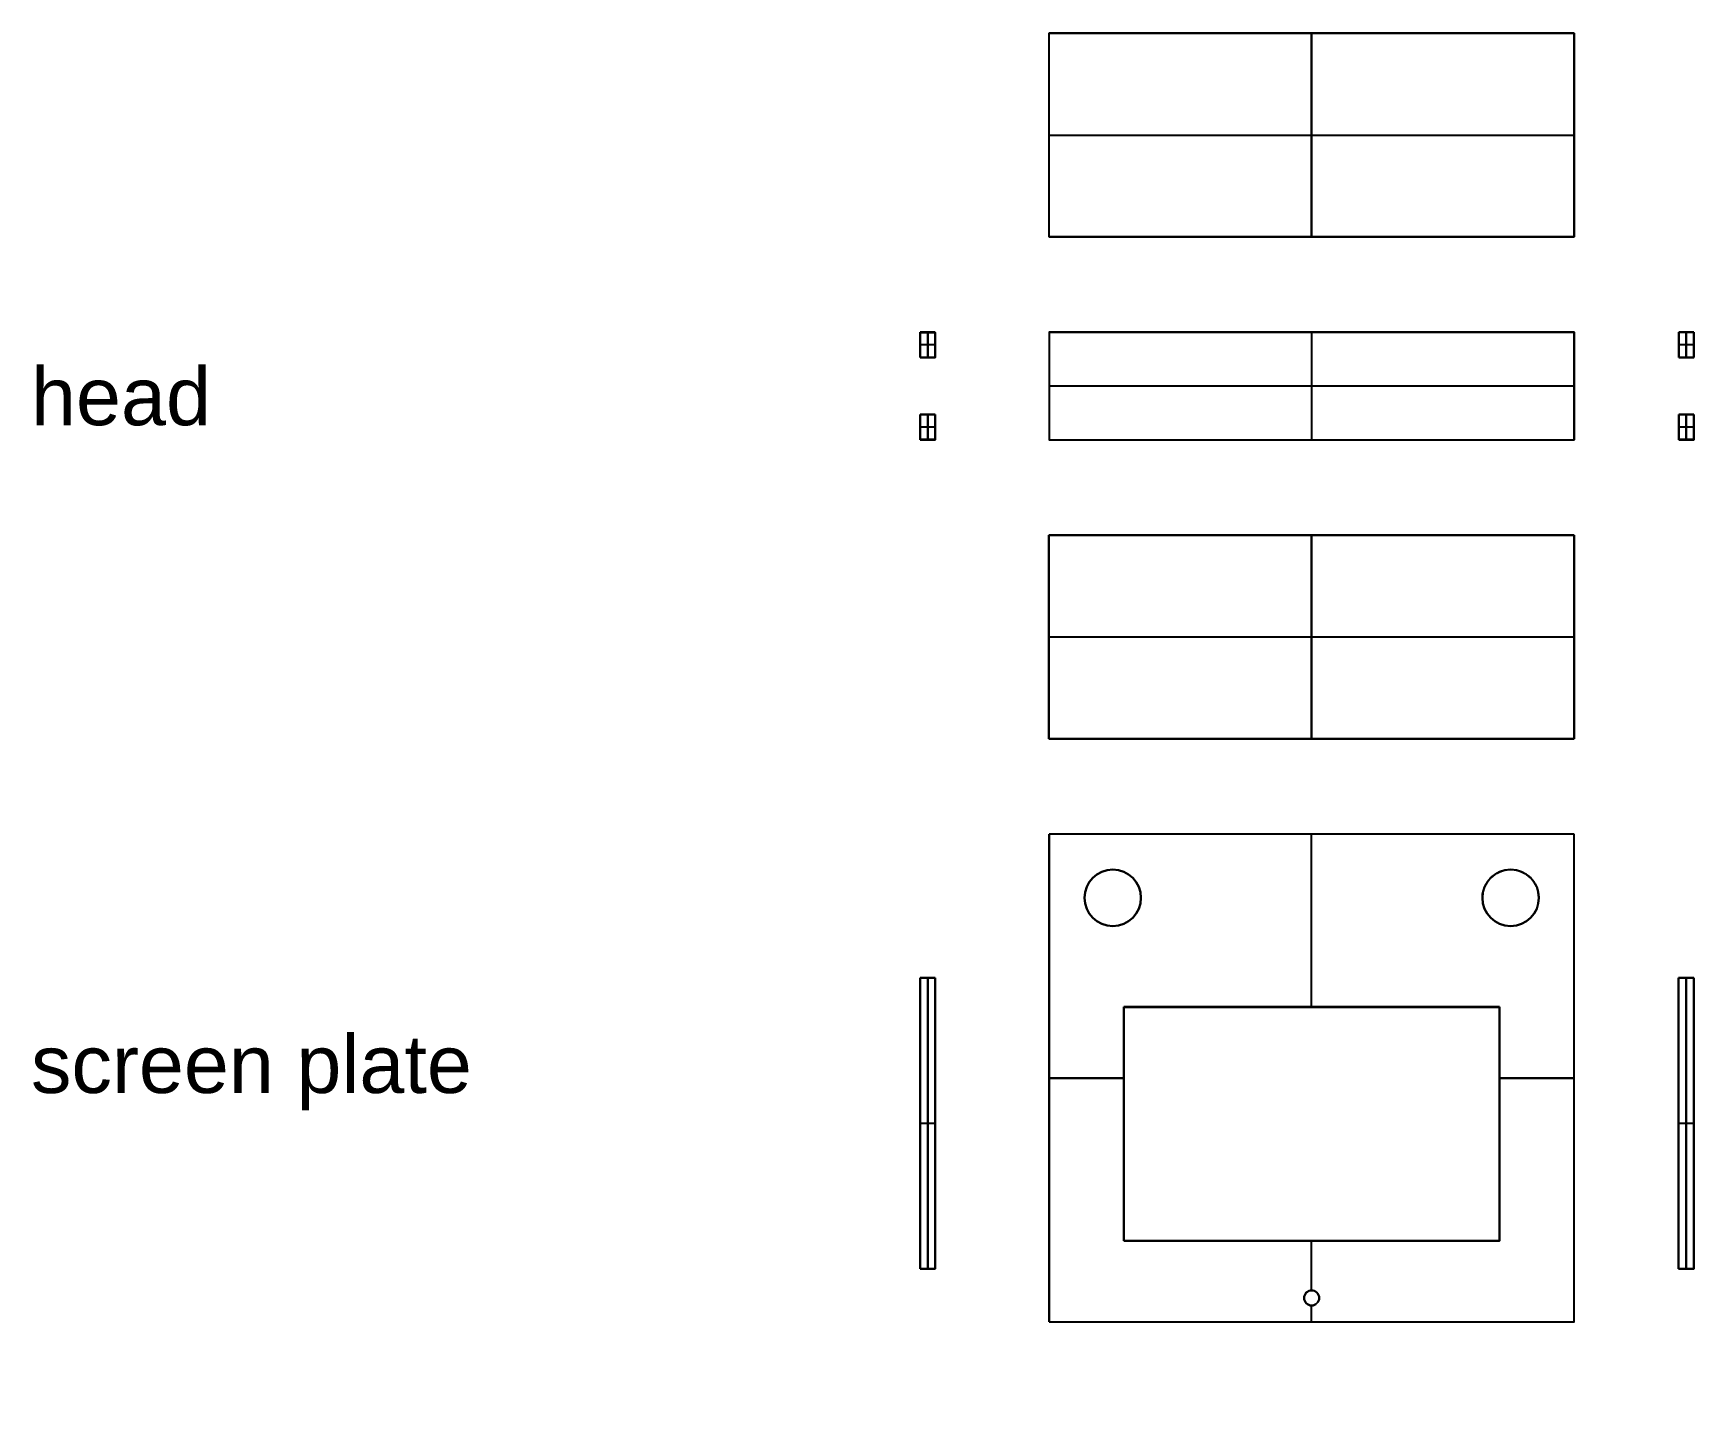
# Model space of a CAD drawing. Header units: inches. Extents: x -39 to 1364, y -34 to 172.
# Drawn here: x 412.6 to 511.2, y 90.4 to 172.3 of the extents above; entities that cross this region are included whole.
import ezdxf

# ---------------------------------------------------------------- set-up
doc = ezdxf.new("R2010")
doc.units = ezdxf.units.IN
doc.header["$MEASUREMENT"] = 0
doc.layers.get('0').update_dxf_attribs({"true_color": 0x000000})
doc.styles.add('Default', font='arial.ttf')

# ---------------------------------------------------------------- blocks, each defined once
blk = doc.blocks.new('Leftholdscreenpanel')
at = {"color": 0, "linetype": 'ByBlock', "lineweight": -2}
for p, q in [((-1.49, 130.54, -48.35), (0.41, 130.54, -48.35)), ((-1.49, 98.84, -30.05), (-1.49, 130.54, -48.35)), ((-0.54, 129.62, -49.94), (-0.54, 131.45, -46.76)), ((-0.54, 131.45, -46.76), (-0.54, 99.76, -28.46)), ((-0.54, 97.92, -31.64), (-0.54, 129.62, -49.94)), ((0.41, 98.84, -30.05), (0.41, 130.54, -48.35)), ((-1.49, 115.61, -37.61), (0.41, 115.61, -37.61)), ((-1.49, 115.61, -37.61), (-1.49, 113.77, -40.79)), ((0.41, 115.61, -37.61), (0.41, 113.77, -40.79)), ((-1.49, 113.77, -40.79), (0.41, 113.77, -40.79)), ((-1.49, 98.84, -30.05), (0.41, 98.84, -30.05)), ((-0.54, 99.76, -28.46), (-0.54, 97.92, -31.64))]:
    blk.add_line(p, q, dxfattribs=at)
for points in [[(-1.49, 129.62, -49.94), (-1.49, 131.45, -46.76)], [(-1.49, 131.45, -46.76), (0.41, 131.45, -46.76)], [(-1.49, 131.45, -46.76), (-1.49, 99.76, -28.46)], [(0.41, 129.62, -49.94), (-1.49, 129.62, -49.94)], [(-1.49, 97.92, -31.64), (-1.49, 129.62, -49.94)], [(0.41, 131.45, -46.76), (0.41, 129.62, -49.94)], [(0.41, 99.76, -28.46), (0.41, 131.45, -46.76)], [(0.41, 129.62, -49.94), (0.41, 97.92, -31.64)], [(-1.49, 99.76, -28.46), (0.41, 99.76, -28.46)], [(-1.49, 99.76, -28.46), (-1.49, 97.92, -31.64)], [(0.41, 97.92, -31.64), (0.41, 99.76, -28.46)], [(0.41, 97.92, -31.64), (-1.49, 97.92, -31.64)]]:
    blk.add_open_spline(points, degree=1, dxfattribs=at)
blk = doc.blocks.new('Rightholdscreenpanel')
at = {"color": 0, "linetype": 'ByBlock', "lineweight": -2}
for p, q in [((62.62, 130.54, -48.35), (64.52, 130.54, -48.35)), ((62.62, 98.84, -30.05), (62.62, 130.54, -48.35)), ((63.57, 129.62, -49.94), (63.57, 131.45, -46.76)), ((63.57, 131.45, -46.76), (63.57, 99.76, -28.46)), ((63.57, 97.92, -31.64), (63.57, 129.62, -49.94)), ((64.52, 98.84, -30.05), (64.52, 130.54, -48.35)), ((62.62, 115.61, -37.61), (64.52, 115.61, -37.61)), ((62.62, 115.61, -37.61), (62.62, 113.77, -40.79)), ((64.52, 115.61, -37.61), (64.52, 113.77, -40.79)), ((62.62, 113.77, -40.79), (64.52, 113.77, -40.79)), ((62.62, 98.84, -30.05), (64.52, 98.84, -30.05)), ((63.57, 99.76, -28.46), (63.57, 97.92, -31.64))]:
    blk.add_line(p, q, dxfattribs=at)
for points in [[(62.62, 129.62, -49.94), (62.62, 131.45, -46.76)], [(62.62, 131.45, -46.76), (64.52, 131.45, -46.76)], [(62.62, 131.45, -46.76), (62.62, 99.76, -28.46)], [(64.52, 129.62, -49.94), (62.62, 129.62, -49.94)], [(62.62, 97.92, -31.64), (62.62, 129.62, -49.94)], [(64.52, 131.45, -46.76), (64.52, 129.62, -49.94)], [(64.52, 99.76, -28.46), (64.52, 131.45, -46.76)], [(64.52, 129.62, -49.94), (64.52, 97.92, -31.64)], [(62.62, 99.76, -28.46), (64.52, 99.76, -28.46)], [(62.62, 99.76, -28.46), (62.62, 97.92, -31.64)], [(64.52, 97.92, -31.64), (64.52, 99.76, -28.46)], [(64.52, 97.92, -31.64), (62.62, 97.92, -31.64)]]:
    blk.add_open_spline(points, degree=1, dxfattribs=at)
blk = doc.blocks.new('Screenpanel')
at = {"color": 0, "linetype": 'ByBlock', "lineweight": -2}
for p, q in [((-1.48, 148.92, -52.57), (-1.48, 95.85, -21.93)), ((64.53, 148.92, -52.57), (-1.48, 148.92, -52.57)), ((31.52, 130.52, -41.02), (31.52, 149.32, -51.88)), ((31.52, 148.52, -53.26), (31.52, 149.32, -51.88)), ((31.52, 129.72, -42.4), (31.52, 148.52, -53.26)), ((64.53, 95.85, -21.93), (64.53, 148.92, -52.57)), ((6.52, 145.47, -49.65), (6.52, 144.67, -51.04)), ((56.53, 145.47, -49.65), (56.53, 144.67, -51.04)), ((2.97, 142.4, -47.88), (2.97, 141.6, -49.26)), ((10.07, 142.4, -47.88), (10.07, 141.6, -49.26)), ((52.98, 142.4, -47.88), (52.98, 141.6, -49.26)), ((60.08, 142.4, -47.88), (60.08, 141.6, -49.26)), ((6.52, 139.32, -46.1), (6.52, 138.52, -47.49)), ((56.53, 139.32, -46.1), (56.53, 138.52, -47.49)), ((7.92, 130.12, -41.71), (7.92, 104.65, -27.01)), ((55.12, 130.12, -41.71), (7.92, 130.12, -41.71)), ((31.52, 129.72, -42.4), (31.52, 130.52, -41.02)), ((55.12, 104.65, -27.01), (55.12, 130.12, -41.71)), ((-1.48, 121.99, -37.94), (-1.48, 122.79, -36.56)), ((-1.48, 122.79, -36.56), (7.92, 122.79, -36.56)), ((-1.48, 121.99, -37.94), (7.92, 121.99, -37.94)), ((55.12, 122.79, -36.56), (64.53, 122.79, -36.56)), ((55.12, 121.99, -37.94), (64.53, 121.99, -37.94)), ((64.53, 121.99, -37.94), (64.53, 122.79, -36.56)), ((7.92, 116.98, -35.05), (7.92, 117.78, -33.67)), ((55.12, 116.98, -35.05), (55.12, 117.78, -33.67)), ((7.92, 104.65, -27.01), (55.12, 104.65, -27.01)), ((31.52, 99.67, -23.21), (31.52, 105.05, -26.32)), ((31.52, 104.25, -27.7), (31.52, 105.05, -26.32)), ((31.52, 98.87, -24.59), (31.52, 104.25, -27.7)), ((30.57, 98.85, -22.73), (30.57, 98.05, -24.12)), ((31.52, 99.67, -23.21), (31.52, 98.87, -24.59)), ((32.47, 98.85, -22.73), (32.47, 98.05, -24.12)), ((31.52, 98.02, -22.26), (31.52, 97.22, -23.64)), ((31.52, 96.25, -21.23), (31.52, 98.02, -22.26)), ((31.52, 95.45, -22.62), (31.52, 97.22, -23.64)), ((31.52, 95.45, -22.62), (31.52, 96.25, -21.23)), ((-1.48, 95.85, -21.93), (64.53, 95.85, -21.93))]:
    blk.add_line(p, q, dxfattribs=at)
at = {"color": 0, "linetype": 'ByBlock', "lineweight": -2, "extrusion": (8.88178e-16, -0.5, -0.866025)}
for centre in [(6.52, -147.26, -29.73), (6.52, -147.26, -28.93)]:
    blk.add_circle(centre, 3.55, dxfattribs=at)
at = {"color": 0, "linetype": 'ByBlock', "lineweight": -2, "extrusion": (0, -0.5, -0.866025)}
for centre, radius in [((56.53, -147.26, -29.73), 3.55), ((56.53, -147.26, -28.93), 3.55), ((31.52, -96.97, -29.73), 0.95), ((31.52, -96.97, -28.93), 0.95)]:
    blk.add_circle(centre, radius, dxfattribs=at)
at = {"color": 0, "linetype": 'ByBlock', "lineweight": -2, "extrusion": (1.13484e-15, -0.5, -0.866025)}
blk.add_arc((6.52, -147.26, -28.13), 3.55, 180, 0, dxfattribs=at)
at = {"color": 0, "linetype": 'ByBlock', "lineweight": -2, "extrusion": (1.73337e-15, -0.5, -0.866025)}
blk.add_arc((56.53, -147.26, -28.13), 3.55, 180, 0, dxfattribs=at)
at = {"color": 0, "linetype": 'ByBlock', "lineweight": -2, "extrusion": (2.00153e-15, -0.5, -0.866025)}
blk.add_arc((6.52, -147.26, -28.13), 3.55, 360, 180, dxfattribs=at)
at = {"color": 0, "linetype": 'ByBlock', "lineweight": -2, "extrusion": (0, -0.5, -0.866025)}
for centre, radius in [((56.53, -147.26, -28.13), 3.55), ((31.52, -96.97, -28.13), 0.95)]:
    blk.add_arc(centre, radius, 0, 180, dxfattribs=at)
at = {"color": 0, "linetype": 'ByBlock', "lineweight": -2, "extrusion": (-4.85801e-15, -0.5, -0.866025)}
blk.add_arc((31.52, -96.97, -28.13), 0.95, 180, 0, dxfattribs=at)
at = {"color": 0, "linetype": 'ByBlock', "lineweight": -2}
for points in [[(-1.48, 96.25, -21.23), (-1.48, 149.32, -51.88)], [(-1.48, 149.32, -51.88), (-1.48, 148.52, -53.26)], [(64.53, 149.32, -51.88), (-1.48, 149.32, -51.88)], [(-1.48, 148.52, -53.26), (-1.48, 95.45, -22.62)], [(64.53, 148.52, -53.26), (-1.48, 148.52, -53.26)], [(64.53, 96.25, -21.23), (64.53, 149.32, -51.88)], [(64.53, 148.52, -53.26), (64.53, 149.32, -51.88)], [(64.53, 95.45, -22.62), (64.53, 148.52, -53.26)], [(7.92, 105.05, -26.32), (7.92, 130.52, -41.02)], [(7.92, 130.52, -41.02), (55.12, 130.52, -41.02)], [(7.92, 130.52, -41.02), (7.92, 129.72, -42.4)], [(7.92, 129.72, -42.4), (55.12, 129.72, -42.4)], [(7.92, 104.25, -27.7), (7.92, 129.72, -42.4)], [(55.12, 130.52, -41.02), (55.12, 105.05, -26.32)], [(55.12, 129.72, -42.4), (55.12, 130.52, -41.02)], [(55.12, 129.72, -42.4), (55.12, 104.25, -27.7)], [(55.12, 105.05, -26.32), (7.92, 105.05, -26.32)], [(7.92, 105.05, -26.32), (7.92, 104.25, -27.7)], [(55.12, 105.05, -26.32), (55.12, 104.25, -27.7)], [(55.12, 104.25, -27.7), (7.92, 104.25, -27.7)], [(-1.48, 95.45, -22.62), (-1.48, 96.25, -21.23)], [(-1.48, 96.25, -21.23), (64.53, 96.25, -21.23)], [(64.53, 96.25, -21.23), (64.53, 95.45, -22.62)], [(-1.48, 95.45, -22.62), (64.53, 95.45, -22.62)]]:
    blk.add_open_spline(points, degree=1, dxfattribs=at)
blk = doc.blocks.new('Bottompanellightbox')
at = {"color": 0, "linetype": 'ByBlock', "lineweight": -2}
for p, q in [((31.52, 155.41, -27.14), (31.52, 156.97, -27.53)), ((31.52, 150.77, -52.36), (31.52, 156.97, -27.53)), ((-1.49, 156.19, -27.33), (64.53, 156.19, -27.33)), ((-1.49, 150, -52.17), (-1.49, 156.19, -27.33)), ((31.52, 155.41, -27.14), (31.52, 149.22, -51.98)), ((64.53, 156.19, -27.33), (64.53, 150, -52.17)), ((-1.49, 152.32, -39.56), (-1.49, 153.87, -39.95)), ((-1.49, 153.87, -39.95), (64.53, 153.87, -39.95)), ((64.53, 152.32, -39.56), (64.53, 153.87, -39.95)), ((-1.49, 152.32, -39.56), (64.53, 152.32, -39.56)), ((31.52, 149.22, -51.98), (31.52, 150.77, -52.36)), ((64.53, 150, -52.17), (-1.49, 150, -52.17))]:
    blk.add_line(p, q, dxfattribs=at)
for points in [[(64.53, 156.97, -27.53), (-1.49, 156.97, -27.53)], [(-1.49, 156.97, -27.53), (-1.49, 155.41, -27.14)], [(-1.49, 156.97, -27.53), (-1.49, 150.77, -52.36)], [(64.53, 150.77, -52.36), (64.53, 156.97, -27.53)], [(64.53, 156.97, -27.53), (64.53, 155.41, -27.14)], [(-1.49, 155.41, -27.14), (64.53, 155.41, -27.14)], [(-1.49, 149.22, -51.98), (-1.49, 155.41, -27.14)], [(64.53, 155.41, -27.14), (64.53, 149.22, -51.98)], [(-1.49, 149.22, -51.98), (-1.49, 150.77, -52.36)], [(-1.49, 150.77, -52.36), (64.53, 150.77, -52.36)], [(64.53, 150.77, -52.36), (64.53, 149.22, -51.98)], [(64.53, 149.22, -51.98), (-1.49, 149.22, -51.98)]]:
    blk.add_open_spline(points, degree=1, dxfattribs=at)
blk = doc.blocks.new('Bottomleftholderlightbox')
at = {"color": 0, "linetype": 'ByBlock', "lineweight": -2}
for p, q in [((-0.54, 159.16, -31.76), (-0.54, 157.95, -36.61)), ((-0.54, 156.1, -30.99), (-0.54, 159.16, -31.76)), ((0.41, 158.55, -34.18), (-1.49, 158.55, -34.18)), ((-1.49, 155.5, -33.42), (-1.49, 158.55, -34.18)), ((0.41, 157.63, -31.37), (-1.49, 157.63, -31.37)), ((-1.49, 156.42, -36.23), (-1.49, 157.63, -31.37)), ((-0.54, 157.95, -36.61), (-0.54, 154.89, -35.85)), ((0.41, 155.5, -33.42), (0.41, 158.55, -34.18)), ((0.41, 157.63, -31.37), (0.41, 156.42, -36.23)), ((0.41, 156.42, -36.23), (-1.49, 156.42, -36.23)), ((0.41, 155.5, -33.42), (-1.49, 155.5, -33.42)), ((-0.54, 154.89, -35.85), (-0.54, 156.1, -30.99))]:
    blk.add_line(p, q, dxfattribs=at)
for points in [[(-1.49, 157.95, -36.61), (-1.49, 159.16, -31.76)], [(-1.49, 159.16, -31.76), (0.41, 159.16, -31.76)], [(-1.49, 159.16, -31.76), (-1.49, 156.1, -30.99)], [(0.41, 159.16, -31.76), (0.41, 157.95, -36.61)], [(0.41, 156.1, -30.99), (0.41, 159.16, -31.76)], [(-1.49, 154.89, -35.85), (-1.49, 157.95, -36.61)], [(-1.49, 157.95, -36.61), (0.41, 157.95, -36.61)], [(0.41, 157.95, -36.61), (0.41, 154.89, -35.85)], [(-1.49, 156.1, -30.99), (0.41, 156.1, -30.99)], [(-1.49, 154.89, -35.85), (-1.49, 156.1, -30.99)], [(0.41, 154.89, -35.85), (-1.49, 154.89, -35.85)], [(0.41, 156.1, -30.99), (0.41, 154.89, -35.85)]]:
    blk.add_open_spline(points, degree=1, dxfattribs=at)
blk = doc.blocks.new('Topleftholderlightbox')
at = {"color": 0, "linetype": 'ByBlock', "lineweight": -2}
for p, q in [((0.41, 168.3, -36.61), (-1.49, 168.3, -36.61)), ((-1.49, 165.24, -35.85), (-1.49, 168.3, -36.61)), ((0.41, 167.38, -33.81), (-1.49, 167.38, -33.81)), ((-1.49, 166.17, -38.66), (-1.49, 167.38, -33.81)), ((-0.54, 168.9, -34.19), (-0.54, 167.69, -39.04)), ((-0.54, 165.85, -33.42), (-0.54, 168.9, -34.19)), ((-0.54, 167.69, -39.04), (-0.54, 164.64, -38.28)), ((0.41, 165.24, -35.85), (0.41, 168.3, -36.61)), ((0.41, 167.38, -33.81), (0.41, 166.17, -38.66)), ((0.41, 166.17, -38.66), (-1.49, 166.17, -38.66)), ((0.41, 165.24, -35.85), (-1.49, 165.24, -35.85)), ((-0.54, 164.64, -38.28), (-0.54, 165.85, -33.42))]:
    blk.add_line(p, q, dxfattribs=at)
for points in [[(-1.49, 167.69, -39.04), (-1.49, 168.9, -34.19)], [(-1.49, 168.9, -34.19), (0.41, 168.9, -34.19)], [(-1.49, 168.9, -34.19), (-1.49, 165.85, -33.42)], [(-1.49, 164.64, -38.28), (-1.49, 167.69, -39.04)], [(-1.49, 167.69, -39.04), (0.41, 167.69, -39.04)], [(0.41, 168.9, -34.19), (0.41, 167.69, -39.04)], [(0.41, 165.85, -33.42), (0.41, 168.9, -34.19)], [(0.41, 167.69, -39.04), (0.41, 164.64, -38.28)], [(-1.49, 165.85, -33.42), (0.41, 165.85, -33.42)], [(-1.49, 164.64, -38.28), (-1.49, 165.85, -33.42)], [(0.41, 165.85, -33.42), (0.41, 164.64, -38.28)], [(0.41, 164.64, -38.28), (-1.49, 164.64, -38.28)]]:
    blk.add_open_spline(points, degree=1, dxfattribs=at)
blk = doc.blocks.new('Bottomrightholderlightbox')
at = {"color": 0, "linetype": 'ByBlock', "lineweight": -2}
for p, q in [((73.55, 159.16, -31.76), (73.55, 157.95, -36.61)), ((73.55, 156.1, -30.99), (73.55, 159.16, -31.76)), ((74.5, 158.55, -34.18), (72.6, 158.55, -34.18)), ((72.6, 155.5, -33.42), (72.6, 158.55, -34.18)), ((74.5, 157.63, -31.37), (72.6, 157.63, -31.37)), ((72.6, 156.42, -36.23), (72.6, 157.63, -31.37)), ((73.55, 157.95, -36.61), (73.55, 154.89, -35.85)), ((74.5, 155.5, -33.42), (74.5, 158.55, -34.18)), ((74.5, 157.63, -31.37), (74.5, 156.42, -36.23)), ((74.5, 156.42, -36.23), (72.6, 156.42, -36.23)), ((74.5, 155.5, -33.42), (72.6, 155.5, -33.42)), ((73.55, 154.89, -35.85), (73.55, 156.1, -30.99))]:
    blk.add_line(p, q, dxfattribs=at)
for points in [[(72.6, 157.95, -36.61), (72.6, 159.16, -31.76)], [(72.6, 159.16, -31.76), (74.5, 159.16, -31.76)], [(72.6, 159.16, -31.76), (72.6, 156.1, -30.99)], [(74.5, 159.16, -31.76), (74.5, 157.95, -36.61)], [(74.5, 156.1, -30.99), (74.5, 159.16, -31.76)], [(72.6, 154.89, -35.85), (72.6, 157.95, -36.61)], [(72.6, 157.95, -36.61), (74.5, 157.95, -36.61)], [(74.5, 157.95, -36.61), (74.5, 154.89, -35.85)], [(72.6, 156.1, -30.99), (74.5, 156.1, -30.99)], [(72.6, 154.89, -35.85), (72.6, 156.1, -30.99)], [(74.5, 154.89, -35.85), (72.6, 154.89, -35.85)], [(74.5, 156.1, -30.99), (74.5, 154.89, -35.85)]]:
    blk.add_open_spline(points, degree=1, dxfattribs=at)
blk = doc.blocks.new('Toprightholderlightbox')
at = {"color": 0, "linetype": 'ByBlock', "lineweight": -2}
for p, q in [((73.55, 169.2, -34.26), (73.55, 167.99, -39.11)), ((73.55, 166.14, -33.5), (73.55, 169.2, -34.26)), ((74.5, 168.59, -36.68), (72.6, 168.59, -36.68)), ((72.6, 165.53, -35.92), (72.6, 168.59, -36.68)), ((74.5, 167.67, -33.88), (72.6, 167.67, -33.88)), ((72.6, 166.46, -38.73), (72.6, 167.67, -33.88)), ((73.55, 167.99, -39.11), (73.55, 164.93, -38.35)), ((74.5, 165.53, -35.92), (74.5, 168.59, -36.68)), ((74.5, 167.67, -33.88), (74.5, 166.46, -38.73)), ((74.5, 166.46, -38.73), (72.6, 166.46, -38.73)), ((74.5, 165.53, -35.92), (72.6, 165.53, -35.92)), ((73.55, 164.93, -38.35), (73.55, 166.14, -33.5))]:
    blk.add_line(p, q, dxfattribs=at)
for points in [[(72.6, 167.99, -39.11), (72.6, 169.2, -34.26)], [(72.6, 169.2, -34.26), (74.5, 169.2, -34.26)], [(72.6, 169.2, -34.26), (72.6, 166.14, -33.5)], [(74.5, 169.2, -34.26), (74.5, 167.99, -39.11)], [(74.5, 166.14, -33.5), (74.5, 169.2, -34.26)], [(72.6, 164.93, -38.35), (72.6, 167.99, -39.11)], [(72.6, 167.99, -39.11), (74.5, 167.99, -39.11)], [(74.5, 167.99, -39.11), (74.5, 164.93, -38.35)], [(72.6, 166.14, -33.5), (74.5, 166.14, -33.5)], [(72.6, 164.93, -38.35), (72.6, 166.14, -33.5)], [(74.5, 164.93, -38.35), (72.6, 164.93, -38.35)], [(74.5, 166.14, -33.5), (74.5, 164.93, -38.35)]]:
    blk.add_open_spline(points, degree=1, dxfattribs=at)
blk = doc.blocks.new('Toppanellightbox')
at = {"color": 0, "linetype": 'ByBlock', "lineweight": -2}
for p, q in [((31.52, 170.06, -30.79), (31.52, 171.61, -31.18)), ((31.52, 165.42, -56.02), (31.52, 171.61, -31.18)), ((-1.49, 170.84, -30.98), (64.53, 170.84, -30.98)), ((-1.49, 164.64, -55.82), (-1.49, 170.84, -30.98)), ((31.52, 170.06, -30.79), (31.52, 163.87, -55.63)), ((64.53, 170.84, -30.98), (64.53, 164.64, -55.82)), ((-1.49, 166.96, -43.21), (64.53, 166.96, -43.21)), ((-1.49, 166.96, -43.21), (-1.49, 168.52, -43.6)), ((-1.49, 168.52, -43.6), (64.53, 168.52, -43.6)), ((64.53, 166.96, -43.21), (64.53, 168.52, -43.6)), ((31.52, 163.87, -55.63), (31.52, 165.42, -56.02)), ((64.53, 164.64, -55.82), (-1.49, 164.64, -55.82))]:
    blk.add_line(p, q, dxfattribs=at)
for points in [[(-1.49, 171.61, -31.18), (-1.49, 170.06, -30.79)], [(64.53, 171.61, -31.18), (-1.49, 171.61, -31.18)], [(-1.49, 165.42, -56.02), (-1.49, 171.61, -31.18)], [(64.53, 165.42, -56.02), (64.53, 171.61, -31.18)], [(64.53, 171.61, -31.18), (64.53, 170.06, -30.79)], [(-1.49, 170.06, -30.79), (64.53, 170.06, -30.79)], [(-1.49, 163.87, -55.63), (-1.49, 170.06, -30.79)], [(64.53, 170.06, -30.79), (64.53, 163.87, -55.63)], [(-1.49, 163.87, -55.63), (-1.49, 165.42, -56.02)], [(-1.49, 165.42, -56.02), (64.53, 165.42, -56.02)], [(64.53, 165.42, -56.02), (64.53, 163.87, -55.63)], [(64.53, 163.87, -55.63), (-1.49, 163.87, -55.63)]]:
    blk.add_open_spline(points, degree=1, dxfattribs=at)

msp = doc.modelspace()

# ---------------------------------------------------------------- linework, layer by layer
for p, q in [((472.944, 154.545, -26.259), (472.944, 148.169, -26.259)), ((472.944, 154.545, -26.259), (504.13, 154.545, -26.259)), ((488.537, 154.545, -26.188), (488.537, 148.169, -26.188)), ((488.537, 154.545, -26.33), (488.537, 148.169, -26.33)), ((488.537, 154.545, -26.188), (488.537, 154.545, -26.33)), ((504.13, 154.545, -26.259), (504.13, 148.169, -26.259)), ((472.944, 151.357, -26.188), (504.13, 151.357, -26.188)), ((472.944, 151.357, -26.33), (504.13, 151.357, -26.33)), ((472.944, 151.357, -26.33), (472.944, 151.357, -26.188)), ((504.13, 151.357, -26.188), (504.13, 151.357, -26.33)), ((472.944, 148.169, -26.259), (504.13, 148.169, -26.259)), ((488.537, 148.169, -26.33), (488.537, 148.169, -26.188))]:
    msp.add_line(p, q)
for points in [[(504.13, 154.545, -26.188), (472.944, 154.545, -26.188)], [(472.944, 154.545, -26.188), (472.944, 148.169, -26.188)], [(472.944, 154.545, -26.33), (472.944, 148.169, -26.33)], [(504.13, 154.545, -26.33), (472.944, 154.545, -26.33)], [(472.944, 154.545, -26.33), (472.944, 154.545, -26.188)], [(504.13, 148.169, -26.188), (504.13, 154.545, -26.188)], [(504.13, 148.169, -26.33), (504.13, 154.545, -26.33)], [(504.13, 154.545, -26.33), (504.13, 154.545, -26.188)], [(472.944, 148.169, -26.188), (504.13, 148.169, -26.188)], [(472.944, 148.169, -26.33), (504.13, 148.169, -26.33)], [(472.944, 148.169, -26.188), (472.944, 148.169, -26.33)], [(504.13, 148.169, -26.33), (504.13, 148.169, -26.188)]]:
    msp.add_open_spline(points, degree=1)

# ---------------------------------------------------------------- block references
at = {"extrusion": (0, -0.970296, -0.241922), "xscale": 0.4724409448818897, "yscale": 0.4724409448818898, "zscale": 0.4724409448818898}
msp.add_blockref('Toppanellightbox', (473.646, -144.65, -134.538), dxfattribs=at)
at = {"extrusion": (0, 0.970296, 0.241922), "xscale": 0.4724409448818898, "yscale": 0.4724409448818898, "zscale": 0.4724409448818898, "rotation": 180}
msp.add_blockref('Bottompanellightbox', (-473.646, 14.136, 144.902), dxfattribs=at)
at = {"extrusion": (6.25002e-32, -0.241922, 0.970296), "xscale": 0.4724409448818898, "yscale": 0.4724409448818898, "zscale": 0.4724409448818898, "rotation": 360}
msp.add_blockref('Topleftholderlightbox', (465.998, 63.787, -46.785), dxfattribs=at)
at = {"extrusion": (-1.22465e-16, -0.241922, 0.970296), "xscale": 0.4724409448818898, "yscale": 0.4724409448818898, "zscale": 0.4724409448818898}
for name in ['Toprightholderlightbox', 'Bottomrightholderlightbox']:
    msp.add_blockref(name, (476.032, 63.65, -46.75), dxfattribs=at)
at = {"extrusion": (-2.89473e-32, -0.241922, 0.970296), "xscale": 0.4724409448818898, "yscale": 0.4724409448818898, "zscale": 0.4724409448818898}
msp.add_blockref('Bottomleftholderlightbox', (465.998, 63.65, -46.75), dxfattribs=at)
at = {"extrusion": (1.2326e-32, -0.5, 0.866025), "xscale": 0.4724409448818898, "yscale": 0.4724409448818898, "zscale": 0.4724409448818898, "rotation": 360}
msp.add_blockref('Screenpanel', (473.646, 24.692, -60.007), dxfattribs=at)
at = {"extrusion": (-9.86076e-32, -0.5, 0.866025), "xscale": 0.4724409448818898, "yscale": 0.4724409448818898, "zscale": 0.4724409448818898}
for name, p in [('Leftholdscreenpanel', (465.998, 25.377, -58.82)), ('Rightholdscreenpanel', (480.742, 25.377, -58.82))]:
    msp.add_blockref(name, p, dxfattribs=at)

# ---------------------------------------------------------------- texts
at = {"attachment_point": 1, "style": 'Default'}
for s, insert, char_height, width in [('head', (412.499, 152.467), 3.4403, 27.44768), ('screen plate', (412.499, 112.811), 3.44031, 58.56003)]:
    msp.add_mtext(s, dxfattribs=dict(at, insert=insert, char_height=char_height, width=width))

doc.saveas('drawing.dxf')
